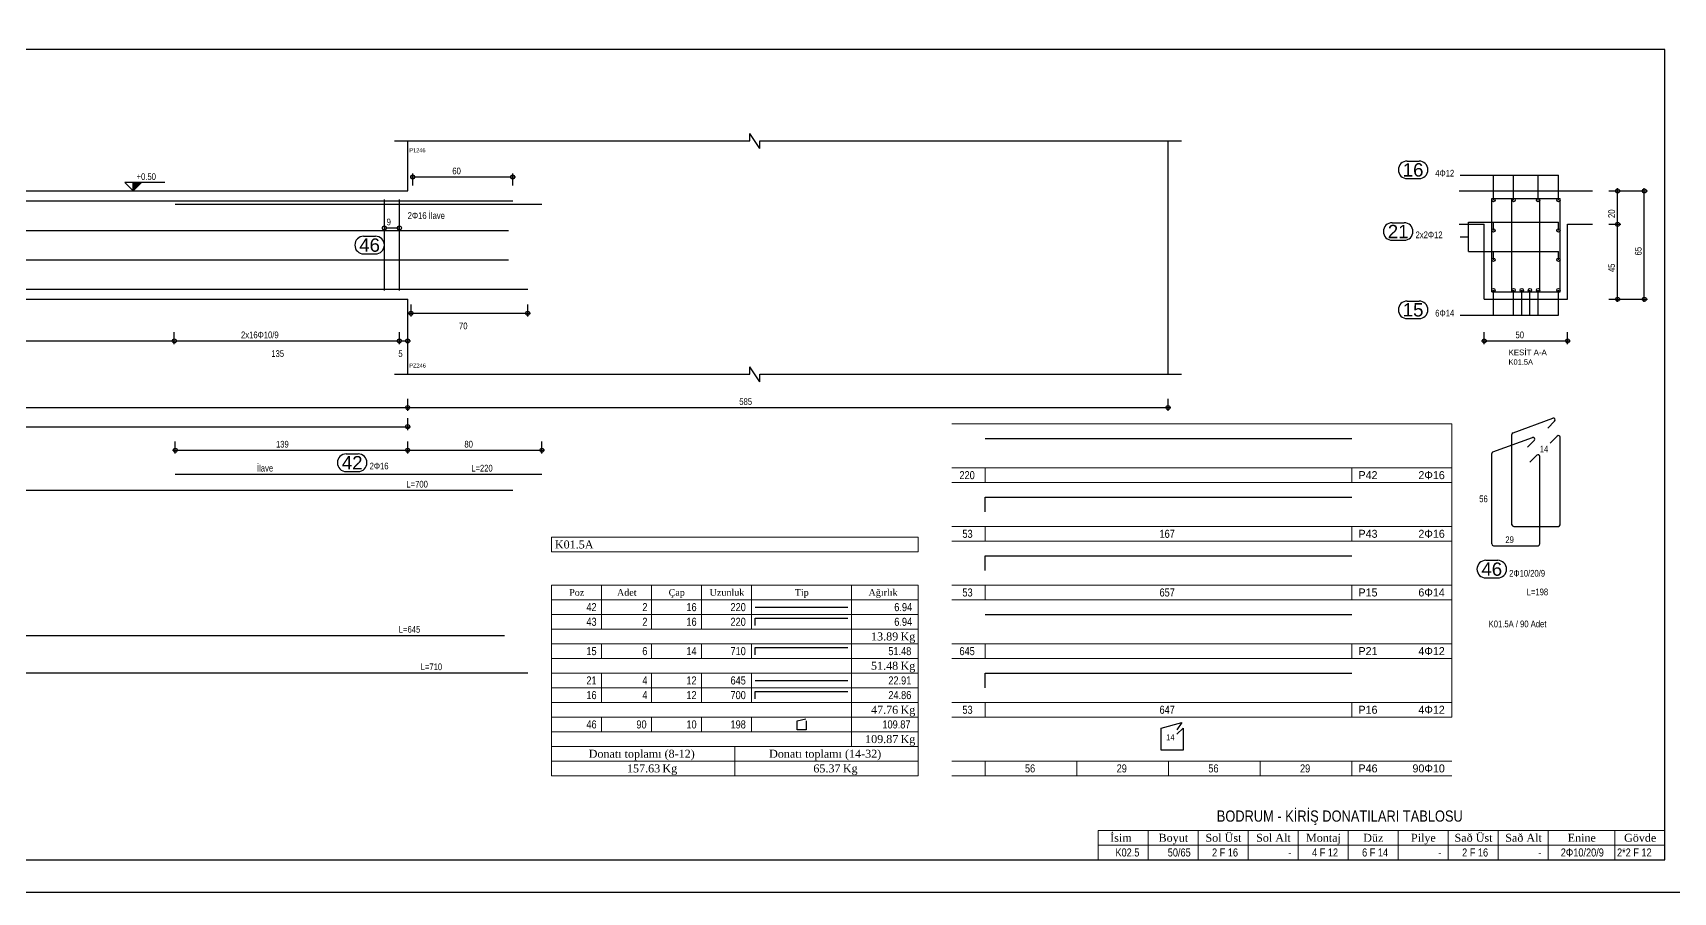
# Model space of a CAD drawing. Header units: metres. Extents: x 419734 to 420376, y 4564732 to 4565123.
# Drawn here: x 420173.24 to 420197.84, y 4564807.53 to 4564820.43 of the extents above; entities that cross this region are included whole.
import ezdxf

# ---------------------------------------------------------------- set-up
doc = ezdxf.new("R2010")
doc.units = ezdxf.units.M
for name, color, linetype in [('Standart', 7, 'Continuous'), ('SW_DIM', 33, 'Continuous'), ('SW_MAGRONE', 2, 'Continuous'), ('SW_QUOTE', 1, 'Continuous'), ('SW_REINFORCEMENT', 7, 'Continuous'), ('SW_Tondini', 1, 'Continuous'), ('SW_TXT_TESTI', 1, 'Continuous')]:
    doc.layers.add(name, color=color, linetype=linetype)
doc.styles.add('arial_1_18', font='arial.ttf', dxfattribs={"height": 0.2})
doc.styles.add('SWS', font='ARIALN.TTF')
doc.styles.add('symbol_1_18', font='symbol.ttf', dxfattribs={"height": 0.2})
doc.styles.add('times new roman_1_18', font='times.ttf', dxfattribs={"height": 0.2})

# ---------------------------------------------------------------- blocks, each defined once
blk = doc.blocks.new('*U1605')
at = {"layer": 'SW_QUOTE'}
blk.add_hatch(color=1, dxfattribs=at).paths.add_polyline_path([(0.25, 0.25), (0, 0.25), (0, 0)])
at = {"layer": 'SW_QUOTE', "color": 1}
for p, q in [((0.95, 0.25), (-0.25, 0.25)), ((-0.25, 0.25), (0, 0)), ((-0.25, 0), (0.25, 0)), ((0, 0), (0, 0.25)), ((0.25, 0.25), (0, 0))]:
    blk.add_line(p, q, dxfattribs=at)
at = {"layer": 'SW_QUOTE', "color": 2, "style": 'SWS'}
blk.add_attdef('QUOTA', (0.1, 0.33), '', height=0.2, dxfattribs=at)

msp = doc.modelspace()

# ---------------------------------------------------------------- linework, layer by layer
at = {"layer": 'Standart', "color": 2}
msp.add_lwpolyline([(420281.38267, 4564849.57907), (419805.78267, 4564849.57907), (419805.78267, 4564807.5324), (420281.38267, 4564807.5324)], dxfattribs=at)
msp.add_lwpolyline([(420162.60767, 4564820.17724), (420162.60767, 4564808.01884), (420197.71378, 4564808.01884), (420197.71378, 4564820.17724)], close=True, dxfattribs=at)
at = {"layer": 'Standart', "color": 1, "linetype": 'Continuous', "lineweight": 5}
for points in [[(420194.5193, 4564814.55998), (420187.0193, 4564814.55998)], [(420194.5193, 4564814.55998), (420194.5193, 4564810.15998), (420187.0193, 4564810.15998)], [(420187.0193, 4564813.89998), (420194.5193, 4564813.89998)], [(420187.5193, 4564813.89998), (420187.5193, 4564813.67998)], [(420193.0193, 4564813.89998), (420193.0193, 4564813.67998)], [(420194.5193, 4564813.67998), (420187.0193, 4564813.67998)], [(420187.0193, 4564813.01998), (420194.5193, 4564813.01998)], [(420187.5193, 4564813.01998), (420187.5193, 4564812.79998)], [(420193.0193, 4564813.01998), (420193.0193, 4564812.79998)], [(420194.5193, 4564812.79998), (420187.0193, 4564812.79998)], [(420181.76929, 4564812.13998), (420181.76929, 4564811.47998)], [(420182.51929, 4564812.13998), (420182.51929, 4564811.47998)], [(420183.26929, 4564812.13998), (420183.26929, 4564811.47998)], [(420184.01929, 4564812.13998), (420184.01929, 4564811.47998)], [(420185.51929, 4564812.13998), (420185.51929, 4564809.71998)], [(420187.0193, 4564812.13998), (420194.5193, 4564812.13998)], [(420187.5193, 4564812.13998), (420187.5193, 4564811.91998)], [(420193.0193, 4564812.13998), (420193.0193, 4564811.91998)], [(420181.01929, 4564811.91998), (420186.51929, 4564811.91998)], [(420194.5193, 4564811.91998), (420187.0193, 4564811.91998)], [(420181.01929, 4564811.69998), (420186.51929, 4564811.69998)], [(420181.01929, 4564811.47998), (420186.51929, 4564811.47998)], [(420181.01929, 4564811.25998), (420186.51929, 4564811.25998)], [(420181.76929, 4564811.25998), (420181.76929, 4564811.03998)], [(420182.51929, 4564811.25998), (420182.51929, 4564811.03998)], [(420183.26929, 4564811.25998), (420183.26929, 4564811.03998)], [(420184.01929, 4564811.25998), (420184.01929, 4564811.03998)], [(420187.0193, 4564811.25998), (420194.5193, 4564811.25998)], [(420187.5193, 4564811.25998), (420187.5193, 4564811.03998)], [(420193.0193, 4564811.25998), (420193.0193, 4564811.03998)], [(420181.01929, 4564811.03998), (420186.51929, 4564811.03998)], [(420194.5193, 4564811.03998), (420187.0193, 4564811.03998)], [(420181.01929, 4564810.81998), (420186.51929, 4564810.81998)], [(420181.76929, 4564810.81998), (420181.76929, 4564810.37998)], [(420182.51929, 4564810.81998), (420182.51929, 4564810.37998)], [(420183.26929, 4564810.81998), (420183.26929, 4564810.37998)], [(420184.01929, 4564810.81998), (420184.01929, 4564810.37998)], [(420181.01929, 4564810.59998), (420186.51929, 4564810.59998)], [(420181.01929, 4564810.37998), (420186.51929, 4564810.37998)], [(420181.01929, 4564810.15998), (420186.51929, 4564810.15998)], [(420181.76929, 4564810.15998), (420181.76929, 4564809.93998)], [(420182.51929, 4564810.15998), (420182.51929, 4564809.93998)], [(420183.26929, 4564810.15998), (420183.26929, 4564809.93998)], [(420184.01929, 4564810.15998), (420184.01929, 4564809.93998)], [(420187.0193, 4564810.37998), (420194.5193, 4564810.37998)], [(420187.5193, 4564810.37998), (420187.5193, 4564810.15998)], [(420193.0193, 4564810.37998), (420193.0193, 4564810.15998)], [(420181.01929, 4564809.93998), (420186.51929, 4564809.93998)], [(420181.01929, 4564809.71998), (420186.51929, 4564809.71998)], [(420183.76929, 4564809.71998), (420183.76929, 4564809.27998)], [(420181.01929, 4564809.49998), (420186.51929, 4564809.49998)], [(420187.0193, 4564809.49998), (420194.5193, 4564809.49998)], [(420187.5193, 4564809.49998), (420187.5193, 4564809.27998)], [(420188.8943, 4564809.49998), (420188.8943, 4564809.27998)], [(420190.2693, 4564809.49998), (420190.2693, 4564809.27998)], [(420191.6443, 4564809.49998), (420191.6443, 4564809.27998)], [(420193.0193, 4564809.49998), (420193.0193, 4564809.27998)], [(420187.0193, 4564809.27998), (420187.0193, 4564809.27998), (420194.5193, 4564809.27998)], [(420189.96378, 4564808.45884), (420189.96378, 4564808.01884)], [(420190.71378, 4564808.45884), (420190.71378, 4564808.01884)], [(420191.46378, 4564808.45884), (420191.46378, 4564808.01884)], [(420192.21378, 4564808.45884), (420192.21378, 4564808.01884)], [(420192.96378, 4564808.45884), (420192.96378, 4564808.01884)], [(420193.71378, 4564808.45884), (420193.71378, 4564808.01884)], [(420194.46378, 4564808.45884), (420194.46378, 4564808.01884)], [(420195.21378, 4564808.45884), (420195.21378, 4564808.01884)], [(420195.96378, 4564808.45884), (420195.96378, 4564808.01884)], [(420196.96378, 4564808.45884), (420196.96378, 4564808.01884)], [(420189.21378, 4564808.23884), (420197.71378, 4564808.23884)]]:
    msp.add_lwpolyline(points, dxfattribs=at)
for points in [[(420181.01929, 4564812.63998), (420181.01929, 4564812.85998), (420186.51929, 4564812.85998), (420186.51929, 4564812.63998)], [(420186.51929, 4564809.27998), (420181.01929, 4564809.27998), (420181.01929, 4564812.13998), (420186.51929, 4564812.13998)], [(420197.71378, 4564808.01884), (420189.21378, 4564808.01884), (420189.21378, 4564808.45884), (420197.71378, 4564808.45884)]]:
    msp.add_lwpolyline(points, close=True, dxfattribs=at)
at = {"layer": 'SW_DIM', "ltscale": 0.5}
for points in [[(420178.66202, 4564818.80442), (420183.99264, 4564818.80442)], [(420184.14264, 4564818.69192), (420183.99264, 4564818.91692)], [(420183.99264, 4564818.80442), (420183.99264, 4564818.91692)], [(420184.14264, 4564818.69192), (420184.14264, 4564818.80442)], [(420184.14264, 4564818.80442), (420190.46349, 4564818.80442)], [(420178.93702, 4564818.13442), (420178.93702, 4564818.31442)], [(420180.43702, 4564818.13442), (420180.43702, 4564818.31442)], [(420194.64236, 4564818.29192), (420196.11736, 4564818.29192)], [(420195.14236, 4564817.91692), (420195.14236, 4564818.29192)], [(420195.44653, 4564817.91692), (420195.44653, 4564818.29192)], [(420195.81319, 4564817.91692), (420195.81319, 4564818.29192)], [(420196.11736, 4564817.91692), (420196.11736, 4564818.29192)], [(420178.89702, 4564818.26442), (420180.47702, 4564818.26442)], [(420196.87486, 4564818.05442), (420197.45486, 4564818.05442)], [(420197.00486, 4564816.38942), (420197.00486, 4564818.09442)], [(420197.40486, 4564816.38942), (420197.40486, 4564818.09442)], [(420194.76736, 4564817.14609), (420194.76736, 4564817.58775)], [(420194.76736, 4564817.58775), (420196.11736, 4564817.58775)], [(420195.14236, 4564817.46275), (420195.14236, 4564817.58775)], [(420196.11736, 4564817.46275), (420196.11736, 4564817.58775)], [(420196.87486, 4564817.55442), (420197.05486, 4564817.55442)], [(420178.51202, 4564817.49942), (420178.73702, 4564817.49942)], [(420194.64236, 4564817.36692), (420194.76736, 4564817.36692)], [(420194.76736, 4564817.14609), (420196.11736, 4564817.14609)], [(420195.14236, 4564817.02109), (420195.14236, 4564817.14609)], [(420196.11736, 4564817.02109), (420196.11736, 4564817.14609)], [(420195.14236, 4564816.19192), (420195.14236, 4564816.56692)], [(420195.44653, 4564816.19192), (420195.44653, 4564816.56692)], [(420195.56875, 4564816.19192), (420195.56875, 4564816.56692)], [(420195.69097, 4564816.19192), (420195.69097, 4564816.56692)], [(420195.81319, 4564816.19192), (420195.81319, 4564816.56692)], [(420196.11736, 4564816.19192), (420196.11736, 4564816.56692)], [(420178.91202, 4564816.16942), (420178.91202, 4564816.34942)], [(420180.66202, 4564816.16942), (420180.66202, 4564816.34942)], [(420196.87486, 4564816.42942), (420197.45486, 4564816.42942)], [(420178.87202, 4564816.21942), (420180.70202, 4564816.21942)], [(420194.64236, 4564816.19192), (420196.11736, 4564816.19192)], [(420175.36202, 4564815.75442), (420175.36202, 4564815.93442)], [(420178.73702, 4564815.75442), (420178.73702, 4564815.93442)], [(420178.86202, 4564815.75442), (420178.86202, 4564815.93442)], [(420195.00486, 4564815.75442), (420195.00486, 4564815.93442)], [(420196.25486, 4564815.75442), (420196.25486, 4564815.93442)], [(420164.93452, 4564815.80442), (420178.90202, 4564815.80442)], [(420194.96486, 4564815.80442), (420196.29486, 4564815.80442)], [(420183.99264, 4564815.30442), (420183.99264, 4564815.41692)], [(420184.14264, 4564815.19192), (420183.99264, 4564815.41692)], [(420178.66202, 4564815.30442), (420183.99264, 4564815.30442)], [(420184.14264, 4564815.19192), (420184.14264, 4564815.30442)], [(420184.14264, 4564815.30442), (420190.46349, 4564815.30442)], [(420178.86202, 4564814.75442), (420178.86202, 4564814.93442)], [(420190.26349, 4564814.75442), (420190.26349, 4564814.93442)], [(420164.05952, 4564814.80442), (420190.30349, 4564814.80442)], [(420178.86202, 4564814.46642), (420178.86202, 4564814.64642)], [(420164.80327, 4564814.51642), (420178.90202, 4564814.51642)], [(420175.33765, 4564814.16442), (420180.91452, 4564814.16442)], [(420175.37765, 4564814.11442), (420175.37765, 4564814.29442)], [(420178.86202, 4564814.11442), (420178.86202, 4564814.29442)], [(420180.87452, 4564814.11442), (420180.87452, 4564814.29442)]]:
    msp.add_lwpolyline(points, dxfattribs=at)
for centre in [(420178.93702, 4564818.26442), (420180.43702, 4564818.26442), (420197.00486, 4564818.05442), (420197.40486, 4564818.05442), (420178.51202, 4564817.49942), (420178.73702, 4564817.49942), (420197.00486, 4564817.55442), (420197.00486, 4564816.42942), (420197.40486, 4564816.42942), (420178.91202, 4564816.21942), (420180.66202, 4564816.21942), (420175.36202, 4564815.80442), (420178.73702, 4564815.80442), (420178.86202, 4564815.80442), (420195.00486, 4564815.80442), (420196.25486, 4564815.80442), (420178.86202, 4564814.80442), (420190.26349, 4564814.80442), (420178.86202, 4564814.51642), (420175.37765, 4564814.16442), (420178.86202, 4564814.16442), (420180.87452, 4564814.16442)]:
    msp.add_circle(centre, 0.03, dxfattribs=at)
at = {"layer": 'SW_MAGRONE'}
for points in [[(420178.86202, 4564818.05442), (420178.86202, 4564818.80442)], [(420190.26349, 4564815.30442), (420190.26349, 4564818.80442)], [(420164.97452, 4564818.05442), (420178.86202, 4564818.05442)], [(420194.62986, 4564818.05442), (420196.62986, 4564818.05442)], [(420194.62986, 4564817.55442), (420195.00486, 4564817.55442)], [(420195.00486, 4564816.42942), (420195.00486, 4564817.55442)], [(420196.25486, 4564816.42942), (420196.25486, 4564817.55442)], [(420196.25486, 4564817.55442), (420196.62986, 4564817.55442)], [(420164.97452, 4564816.42942), (420178.86202, 4564816.42942)], [(420178.86202, 4564815.30442), (420178.86202, 4564816.42942)], [(420195.00486, 4564816.42942), (420196.25486, 4564816.42942)]]:
    msp.add_lwpolyline(points, dxfattribs=at)
at = {"layer": 'SW_REINFORCEMENT', "color": 7, "ltscale": 0.05, "flags": 128}
for points in [[(420164.24952, 4564817.90442), (420180.43702, 4564817.90442)], [(420175.37765, 4564817.85442), (420180.87452, 4564817.85442)], [(420178.51202, 4564816.55942), (420178.51202, 4564817.92442)], [(420178.73702, 4564816.55942), (420178.73702, 4564817.92442)], [(420195.11736, 4564817.94192), (420196.14236, 4564817.94192)], [(420195.11736, 4564816.54192), (420195.11736, 4564817.94192)], [(420195.42153, 4564816.54192), (420195.42153, 4564817.94192)], [(420195.83819, 4564816.54192), (420195.83819, 4564817.94192)], [(420196.14236, 4564816.54192), (420196.14236, 4564817.94192)], [(420164.23702, 4564817.46275), (420180.37452, 4564817.46275)], [(420164.23702, 4564817.02109), (420180.37452, 4564817.02109)], [(420164.24952, 4564816.57942), (420180.66202, 4564816.57942)], [(420195.11736, 4564816.54192), (420196.14236, 4564816.54192)], [(420195.4383, 4564814.42594), (420196.03427, 4564814.64286)], [(420195.95674, 4564814.49658), (420196.06103, 4564814.60086)], [(420187.5193, 4564814.33998), (420193.0193, 4564814.33998)], [(420195.13414, 4564814.13761), (420195.73011, 4564814.35452)], [(420195.42153, 4564813.04534), (420195.42153, 4564814.40198)], [(420195.99387, 4564814.27134), (420196.09883, 4564814.37631)], [(420196.14236, 4564813.04534), (420196.14236, 4564814.35827)], [(420195.11736, 4564812.757), (420195.11736, 4564814.11365)], [(420195.65258, 4564814.20825), (420195.75686, 4564814.31253)], [(420195.6897, 4564813.98301), (420195.79466, 4564814.08797)], [(420195.83819, 4564812.757), (420195.83819, 4564814.06994)], [(420175.37765, 4564813.80442), (420180.87452, 4564813.80442)], [(420164.24952, 4564813.56442), (420180.43702, 4564813.56442)], [(420195.44703, 4564813.01984), (420196.11686, 4564813.01984)], [(420195.14286, 4564812.7315), (420195.81269, 4564812.7315)], [(420184.07429, 4564811.80998), (420185.46429, 4564811.80998)], [(420187.5193, 4564811.69998), (420193.0193, 4564811.69998)], [(420164.29702, 4564811.38609), (420180.31452, 4564811.38609)], [(420164.24952, 4564810.82442), (420180.66202, 4564810.82442)], [(420184.07429, 4564810.70998), (420185.46429, 4564810.70998)]]:
    msp.add_lwpolyline(points, dxfattribs=at)
at = {"layer": 'SW_REINFORCEMENT', "color": 7, "ltscale": 0.05}
for points in [[(420187.5193, 4564813.23998), (420187.5193, 4564813.45998), (420193.0193, 4564813.45998)], [(420187.5193, 4564812.35998), (420187.5193, 4564812.57998), (420193.0193, 4564812.57998)], [(420184.07429, 4564811.53498), (420184.07429, 4564811.64498), (420185.46429, 4564811.64498)], [(420184.07429, 4564811.09498), (420184.07429, 4564811.20498), (420185.46429, 4564811.20498)], [(420187.5193, 4564810.59998), (420187.5193, 4564810.81998), (420193.0193, 4564810.81998)], [(420184.07429, 4564810.43498), (420184.07429, 4564810.54498), (420185.46429, 4564810.54498)], [(420184.83804, 4564810.10498), (420184.83804, 4564809.96748), (420184.70054, 4564809.96748), (420184.70054, 4564810.10498), (420184.83461, 4564810.13248)], [(420190.39596, 4564809.90164), (420190.4893, 4564809.99498), (420190.4893, 4564809.66498), (420190.1593, 4564809.66498), (420190.1593, 4564809.99498), (420190.4728, 4564810.07748), (420190.39708, 4564809.96935)]]:
    msp.add_lwpolyline(points, dxfattribs=at)
for centre, start, end in [((420196.04299, 4564814.6189), 315, 110), ((420195.44703, 4564814.40198), 110, 180), ((420195.73883, 4564814.33056), 315, 110), ((420196.11686, 4564814.35827), 0, 135), ((420195.14286, 4564814.11365), 110, 180), ((420195.81269, 4564814.06994), 0, 135), ((420195.44703, 4564813.04534), 180, 270), ((420196.11686, 4564813.04534), 270, 0), ((420195.14286, 4564812.757), 180, 270), ((420195.81269, 4564812.757), 270, 0)]:
    msp.add_arc(centre, 0.0255, start, end, dxfattribs=at)
at = {"layer": 'SW_Tondini'}
for centre in [(420195.14236, 4564817.91692), (420195.44653, 4564817.91692), (420195.81319, 4564817.91692), (420196.11736, 4564817.91692), (420195.14236, 4564817.46275), (420196.11736, 4564817.46275), (420195.14236, 4564817.02109), (420196.11736, 4564817.02109), (420195.14236, 4564816.56692), (420195.44653, 4564816.56692), (420195.56875, 4564816.56692), (420195.69097, 4564816.56692), (420195.81319, 4564816.56692), (420196.11736, 4564816.56692)]:
    msp.add_circle(centre, 0.025, dxfattribs=at)
at = {"layer": 'SW_TXT_TESTI', "flags": 128}
for points in [[(420193.84918, 4564818.50252), (420194.02795, 4564818.50252)], [(420193.84918, 4564818.23852), (420194.02795, 4564818.23852)], [(420193.6251, 4564817.57752), (420193.80386, 4564817.57752)], [(420178.20126, 4564817.37392), (420178.38002, 4564817.37392)], [(420193.6251, 4564817.31352), (420193.80386, 4564817.31352)], [(420178.20126, 4564817.10992), (420178.38002, 4564817.10992)], [(420193.84918, 4564816.40252), (420194.02795, 4564816.40252)], [(420193.84918, 4564816.13852), (420194.02795, 4564816.13852)], [(420177.94033, 4564814.10842), (420178.1191, 4564814.10842)], [(420177.94033, 4564813.84442), (420178.1191, 4564813.84442)], [(420195.02868, 4564812.51209), (420195.20744, 4564812.51209)], [(420195.02868, 4564812.24809), (420195.20744, 4564812.24809)]]:
    msp.add_lwpolyline(points, dxfattribs=at)
at = {"layer": 'SW_TXT_TESTI'}
for centre, start, end in [((420193.84918, 4564818.37052), 90, 270), ((420194.02795, 4564818.37052), 270, 90), ((420193.6251, 4564817.44552), 90, 270), ((420193.80386, 4564817.44552), 270, 90), ((420178.20126, 4564817.24192), 90, 270), ((420178.38002, 4564817.24192), 270, 90), ((420193.84918, 4564816.27052), 90, 270), ((420194.02795, 4564816.27052), 270, 90), ((420177.94033, 4564813.97642), 90, 270), ((420178.1191, 4564813.97642), 270, 90), ((420195.02868, 4564812.38009), 90, 270), ((420195.20744, 4564812.38009), 270, 90)]:
    msp.add_arc(centre, 0.132, start, end, dxfattribs=at)

# ---------------------------------------------------------------- block references
ref = msp.add_blockref('*U1605', (420174.74716, 4564818.05442), dxfattribs=dict(xscale=0.5, yscale=0.5, zscale=0.5))
ref.add_attrib('QUOTA', '+0.50', (420174.79716, 4564818.21942), dxfattribs={"layer": 'SW_QUOTE', "color": 2, "height": 0.1, "style": 'SWS', "flags": 4})

# ---------------------------------------------------------------- texts
at = {"layer": 'Standart', "color": 3, "linetype": 'Continuous', "lineweight": 5, "style": 'arial_1_18'}
for s, p in [('16', (420193.78318, 4564818.27052)), ('21', (420193.5591, 4564817.34552)), ('46', (420178.13526, 4564817.14192)), ('15', (420193.78318, 4564816.17052)), ('42', (420177.87433, 4564813.87642)), ('46', (420194.96268, 4564812.28009))]:
    msp.add_text(s, height=0.2, dxfattribs=at).set_placement(p)
at = {"layer": 'SW_DIM', "ltscale": 0.5}
for s, height, style, p in [('P1246', 0.06, 'arial_1_18', (420178.88702, 4564818.63442)), ('60', 0.1, 'SWS', (420179.53164, 4564818.30442)), ('9', 0.1, 'SWS', (420178.54683, 4564817.53942)), ('70', 0.1, 'SWS', (420179.63164, 4564815.97942)), ('50', 0.1, 'SWS', (420195.47448, 4564815.84442)), ('135', 0.1, 'SWS', (420176.81645, 4564815.56442)), ('5', 0.1, 'SWS', (420178.72183, 4564815.56442)), ('KESİT A-A', 0.085, 'arial_1_18', (420195.36986, 4564815.58942)), ('PZ246', 0.06, 'arial_1_18', (420178.88702, 4564815.40442)), ('K01.5A', 0.08, 'arial_1_18', (420195.36986, 4564815.44709)), ('585', 0.1, 'SWS', (420183.83456, 4564814.84442)), ('139', 0.1, 'SWS', (420176.88676, 4564814.20442)), ('80', 0.1, 'SWS', (420179.71289, 4564814.20442))]:
    msp.add_text(s, height=height, dxfattribs=dict(at, style=style)).set_placement(p)
at = {"layer": 'SW_DIM', "ltscale": 0.5, "style": 'SWS'}
for s, p in [('20', (420196.96486, 4564817.64904)), ('65', (420197.36486, 4564817.08654)), ('45', (420196.96486, 4564816.83654))]:
    msp.add_text(s, height=0.1, rotation=90, dxfattribs=at).set_placement(p)
at = {"layer": 'SW_TXT_TESTI', "style": 'SWS'}
for s, p in [('4Φ12', (420194.27092, 4564818.27052)), ('2Φ16 İlave', (420178.86202, 4564817.63442)), ('2x2Φ12', (420193.97575, 4564817.34552)), ('6Φ14', (420194.27092, 4564816.17052)), ('2x16Φ10/9', (420176.36325, 4564815.84442)), ('14', (420195.83819, 4564814.1315)), ('İlave', (420176.60264, 4564813.84442)), ('2Φ16', (420178.29099, 4564813.87642)), ('L=220', (420179.81496, 4564813.84442)), ('L=700', (420178.84293, 4564813.60442)), ('56', (420194.93036, 4564813.38488)), ('29', (420195.32239, 4564812.7715)), ('2Φ10/20/9', (420195.37933, 4564812.26809)), ('L=198', (420195.6422, 4564811.98809)), ('L=645', (420178.72893, 4564811.42609)), ('K01.5A / 90 Adet', (420195.07138, 4564811.50809)), ('L=710', (420179.05668, 4564810.86442))]:
    msp.add_text(s, height=0.1, dxfattribs=at).set_placement(p)
at = {"layer": 'SW_TXT_TESTI', "linetype": 'Continuous', "lineweight": -3}
for s, height, style, p in [('220', 0.12, 'SWS', (420187.13614, 4564813.72998)), ('R42', 0.12, 'symbol_1_18', (420193.1193, 4564813.72998)), ('2F16', 0.12, 'symbol_1_18', (420194.01777, 4564813.72998)), ('53', 0.12, 'SWS', (420187.18052, 4564812.84998)), ('167', 0.12, 'SWS', (420190.13614, 4564812.84998)), ('R43', 0.12, 'symbol_1_18', (420193.1193, 4564812.84998)), ('2F16', 0.12, 'symbol_1_18', (420194.01777, 4564812.84998)), ('K01.5A', 0.12, 'times new roman_1_18', (420181.06929, 4564812.68998)), ('53', 0.12, 'SWS', (420187.18052, 4564811.96998)), ('657', 0.12, 'SWS', (420190.13614, 4564811.96998)), ('R15', 0.12, 'symbol_1_18', (420193.1193, 4564811.96998)), ('6F14', 0.12, 'symbol_1_18', (420194.01777, 4564811.96998)), ('645', 0.12, 'SWS', (420187.13614, 4564811.08998)), ('R21', 0.12, 'symbol_1_18', (420193.1193, 4564811.08998)), ('4F12', 0.12, 'symbol_1_18', (420194.01777, 4564811.08998)), ('53', 0.12, 'SWS', (420187.18052, 4564810.20998)), ('647', 0.12, 'SWS', (420190.13614, 4564810.20998)), ('R16', 0.12, 'symbol_1_18', (420193.1193, 4564810.20998)), ('4F12', 0.12, 'symbol_1_18', (420194.01777, 4564810.20998)), ('14', 0.09, 'SWS', (420190.23604, 4564809.81164)), ('56', 0.12, 'SWS', (420188.11802, 4564809.32998)), ('29', 0.12, 'SWS', (420189.49302, 4564809.32998)), ('56', 0.12, 'SWS', (420190.86802, 4564809.32998)), ('29', 0.12, 'SWS', (420192.24302, 4564809.32998)), ('R46', 0.12, 'symbol_1_18', (420193.1193, 4564809.32998)), ('90F10', 0.12, 'symbol_1_18', (420193.92908, 4564809.32998)), ('BODRUM - KİRİŞ DONATILARI TABLOSU', 0.168, 'SWS', (420190.99465, 4564808.59084)), ('İsim', 0.12, 'times new roman_1_18', (420189.3967, 4564808.28884)), ('Sol Üst', 0.12, 'times new roman_1_18', (420190.82512, 4564808.28884)), ('Sað Üst', 0.12, 'times new roman_1_18', (420194.56039, 4564808.28884)), ('K02.5', 0.12, 'SWS', (420189.47503, 4564808.06884)), ('Boyut', 0.12, 'times new roman_1_18', (420190.12186, 4564808.28884)), ('50/65', 0.12, 'SWS', (420190.25965, 4564808.06884)), ('2 F 16', 0.12, 'SWS', (420190.92356, 4564808.06884)), ('Sol Alt', 0.12, 'times new roman_1_18', (420191.58494, 4564808.28884)), ('Montaj', 0.12, 'times new roman_1_18', (420192.33248, 4564808.28884)), ('4 F 12', 0.12, 'SWS', (420192.42356, 4564808.06884)), ('6 F 14', 0.12, 'SWS', (420193.17356, 4564808.06884)), ('Düz', 0.12, 'times new roman_1_18', (420193.19099, 4564808.28884)), ('Pilye', 0.12, 'times new roman_1_18', (420193.90642, 4564808.28884)), ('2 F 16', 0.12, 'SWS', (420194.67356, 4564808.06884)), ('Sað Alt', 0.12, 'times new roman_1_18', (420195.32021, 4564808.28884)), ('2Φ10/20/9', 0.12, 'SWS', (420196.15293, 4564808.06884)), ('Enine', 0.12, 'times new roman_1_18', (420196.25678, 4564808.28884)), ('2*2 F 12', 0.12, 'SWS', (420196.99617, 4564808.06884)), ('Gövde', 0.12, 'times new roman_1_18', (420197.10222, 4564808.28884)), ('-', 0.12, 'SWS', (420192.06639, 4564808.06884)), ('-', 0.12, 'SWS', (420194.31639, 4564808.06884)), ('-', 0.12, 'SWS', (420195.81639, 4564808.06884))]:
    msp.add_text(s, height=height, dxfattribs=dict(at, style=style)).set_placement(p)
at = {"layer": 'SW_TXT_TESTI', "linetype": 'Continuous', "lineweight": 5}
for s, height, style, p in [('Poz', 0.1, 'times new roman_1_18', (420181.28341, 4564811.97998)), ('42', 0.12, 'SWS', (420181.54175, 4564811.74998)), ('Adet', 0.1, 'times new roman_1_18', (420182.00059, 4564811.97998)), ('2', 0.12, 'SWS', (420182.38052, 4564811.74998)), ('Çap', 0.1, 'times new roman_1_18', (420182.77523, 4564811.97998)), ('16', 0.12, 'SWS', (420183.04175, 4564811.74998)), ('Uzunluk', 0.1, 'times new roman_1_18', (420183.38963, 4564811.97998)), ('220', 0.12, 'SWS', (420183.70298, 4564811.74998)), ('Tip', 0.1, 'times new roman_1_18', (420184.66659, 4564811.97998)), ('Ağırlık', 0.1, 'times new roman_1_18', (420185.77281, 4564811.97998)), ('6.94', 0.12, 'SWS', (420186.15859, 4564811.74998)), ('43', 0.12, 'SWS', (420181.54175, 4564811.52998)), ('2', 0.12, 'SWS', (420182.38052, 4564811.52998)), ('16', 0.12, 'SWS', (420183.04175, 4564811.52998)), ('220', 0.12, 'SWS', (420183.70298, 4564811.52998)), ('6.94', 0.12, 'SWS', (420186.15859, 4564811.52998)), ('13.89', 0.12, 'times new roman_1_18', (420185.80963, 4564811.30998)), ('Kg', 0.12, 'times new roman_1_18', (420186.25247, 4564811.30998)), ('15', 0.12, 'SWS', (420181.54175, 4564811.08998)), ('6', 0.12, 'SWS', (420182.38052, 4564811.08998)), ('14', 0.12, 'SWS', (420183.04175, 4564811.08998)), ('710', 0.12, 'SWS', (420183.70298, 4564811.08998)), ('51.48', 0.12, 'SWS', (420186.06982, 4564811.08998)), ('51.48', 0.12, 'times new roman_1_18', (420185.80963, 4564810.86998)), ('Kg', 0.12, 'times new roman_1_18', (420186.25247, 4564810.86998)), ('21', 0.12, 'SWS', (420181.54175, 4564810.64998)), ('4', 0.12, 'SWS', (420182.38052, 4564810.64998)), ('12', 0.12, 'SWS', (420183.04175, 4564810.64998)), ('645', 0.12, 'SWS', (420183.70298, 4564810.64998)), ('22.91', 0.12, 'SWS', (420186.06982, 4564810.64998)), ('16', 0.12, 'SWS', (420181.54175, 4564810.42998)), ('4', 0.12, 'SWS', (420182.38052, 4564810.42998)), ('12', 0.12, 'SWS', (420183.04175, 4564810.42998)), ('700', 0.12, 'SWS', (420183.70298, 4564810.42998)), ('24.86', 0.12, 'SWS', (420186.06982, 4564810.42998)), ('47.76', 0.12, 'times new roman_1_18', (420185.80963, 4564810.20998)), ('Kg', 0.12, 'times new roman_1_18', (420186.25247, 4564810.20998)), ('46', 0.12, 'SWS', (420181.54175, 4564809.98998)), ('90', 0.12, 'SWS', (420182.29175, 4564809.98998)), ('10', 0.12, 'SWS', (420183.04175, 4564809.98998)), ('198', 0.12, 'SWS', (420183.70298, 4564809.98998)), ('109.87', 0.12, 'SWS', (420185.98104, 4564809.98998)), ('Donatı toplamı (8-12)', 0.12, 'times new roman_1_18', (420181.57609, 4564809.54998)), ('Donatı toplamı (14-32)', 0.12, 'times new roman_1_18', (420184.28171, 4564809.54998)), ('109.87', 0.12, 'times new roman_1_18', (420185.72085, 4564809.76998)), ('Kg', 0.12, 'times new roman_1_18', (420186.25247, 4564809.76998)), ('157.63', 0.12, 'times new roman_1_18', (420182.15017, 4564809.32998)), ('Kg', 0.12, 'times new roman_1_18', (420182.68178, 4564809.32998)), ('65.37', 0.12, 'times new roman_1_18', (420184.94455, 4564809.32998)), ('Kg', 0.12, 'times new roman_1_18', (420185.3874, 4564809.32998))]:
    msp.add_text(s, height=height, dxfattribs=dict(at, style=style)).set_placement(p)

doc.saveas('drawing.dxf')
